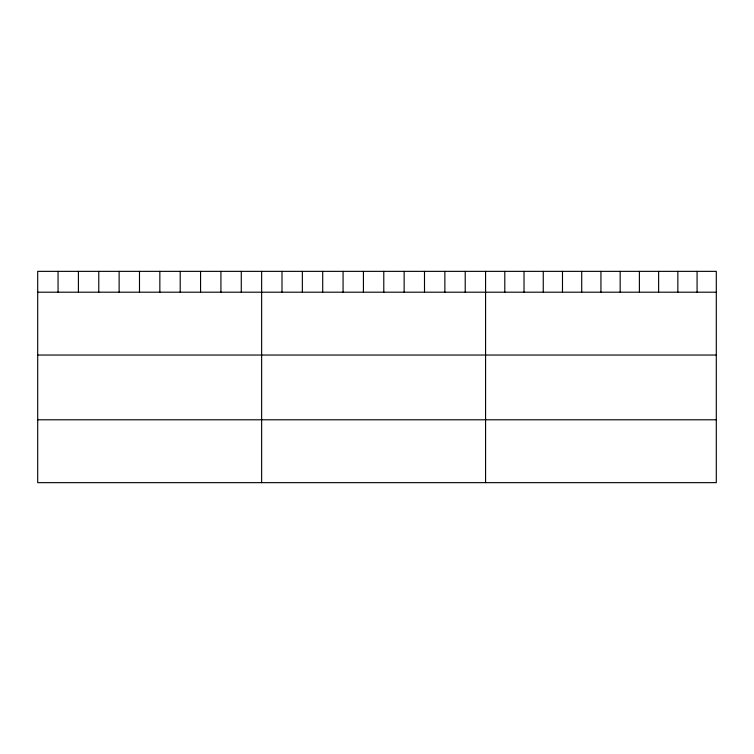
<?xml version="1.0" encoding="UTF-8"?>
<svg xmlns="http://www.w3.org/2000/svg" width="754" height="754" viewBox="0 0 754 754"><rect width="100%" height="100%" fill="white"/><g stroke="black" fill="none" stroke-linecap="round" stroke-linejoin="round"><path stroke-width="1.13" d="M716.3 292.194L716.3 482.645L37.7 482.645L37.7 271.355L716.3 271.355L716.3 292.194L37.7 292.194M37.7 355.04L716.3 355.04M37.7 419.789L716.3 419.789M697.073 271.355L697.073 292.194M677.846 271.355L677.846 292.194M658.619 271.355L658.619 292.194M639.392 271.355L639.392 292.194M620.165 271.355L620.165 292.194M600.938 271.355L600.938 292.194M581.711 271.355L581.711 292.194M562.484 271.355L562.484 292.194M543.257 271.355L543.257 292.194M524.03 271.355L524.03 292.194M504.803 271.355L504.803 292.194M485.576 271.355L485.576 482.645M465.218 271.355L465.218 292.194M444.86 271.355L444.86 292.194M424.502 271.355L424.502 292.194M404.144 271.355L404.144 292.194M383.786 271.355L383.786 292.194M363.428 271.355L363.428 292.194M343.07 271.355L343.07 292.194M322.712 271.355L322.712 292.194M302.354 271.355L302.354 292.194M281.996 271.355L281.996 292.194M261.638 271.355L261.638 482.645M241.28 271.355L241.28 292.194M220.922 271.355L220.922 292.194M200.564 271.355L200.564 292.194M180.206 271.355L180.206 292.194M159.848 271.355L159.848 292.194M139.49 271.355L139.49 292.194M119.132 271.355L119.132 292.194M98.774 271.355L98.774 292.194M78.416 271.355L78.416 292.194M58.058 271.355L58.058 292.194"/></g></svg>
